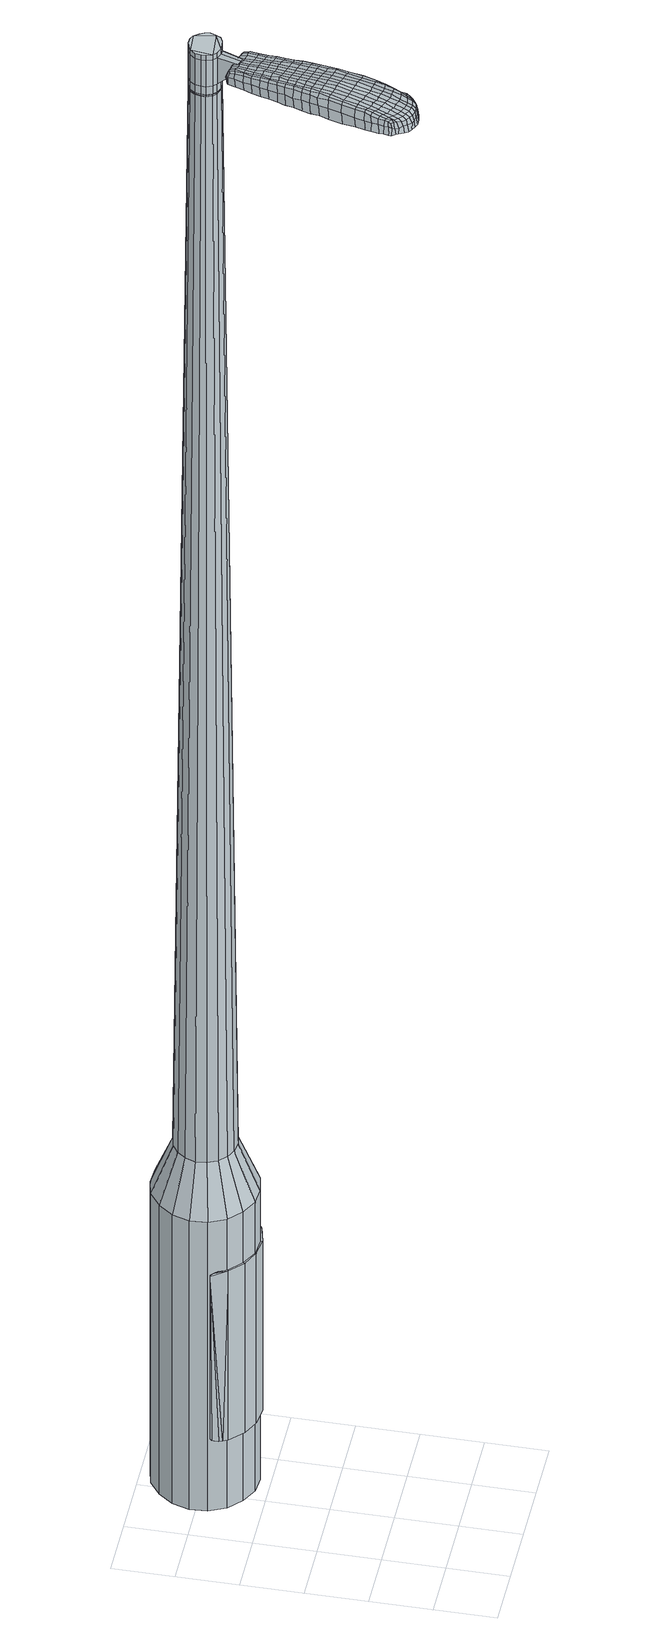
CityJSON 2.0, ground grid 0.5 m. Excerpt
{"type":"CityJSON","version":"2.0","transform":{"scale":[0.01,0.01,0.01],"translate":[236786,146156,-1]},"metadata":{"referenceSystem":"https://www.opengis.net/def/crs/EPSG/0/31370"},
"CityObjects":{
"object1":{"type":"GenericCityObject","attributes":{"cluster":606,"mean_distance_to_centroid":0.202,"new_centroid_x":236786.71,"new_centroid_y":146158.03,"mean_distance_to_camera":11.83,"H1":13.49,"H2":13.72,"Z_final":113.1,"cluster2":-1,"proj_x":236778.35,"proj_y":146155.65,"id_line":84736,"bearing_l":344.13,"distance":8.7,"orientation":"right","G_obj":254.13},"geometry":[{"type":"MultiSurface","lod":"2","boundaries":[[[0,1,2,3]],[[1,4,5,2]],[[4,6,7,5]],[[6,8,9,7]],[[8,10,11,9]],[[10,12,13,11]],[[12,14,15,13]],[[14,16,17,15]],[[16,18,19,17]],[[18,20,21,19]],[[20,22,23,21]],[[22,24,25,23]],[[24,26,27,25]],[[26,28,29,27]],[[28,30,31,29]],[[30,32,33,31]],[[32,34,35,33]],[[34,0,3,35]],[[36,37,38,39]],[[38,40,41,42]],[[41,43,42]],[[42,44,45,46]],[[45,47,46]],[[46,48,49,50]],[[49,51,50]],[[42,46,50,38]],[[50,52,39,38]],[[53,36,39]],[[2,5,7,35]],[[7,9,11,15]],[[11,13,15]],[[15,17,19,23]],[[19,21,23]],[[23,25,27,31]],[[27,29,31]],[[15,23,31,7]],[[31,33,35,7]],[[3,2,35]],[[1,0,54,55]],[[0,34,56,54]],[[34,32,57,56]],[[32,30,58,57]],[[30,28,59,58]],[[28,26,60,59]],[[26,24,61,60]],[[24,22,62,61]],[[22,20,63,62]],[[20,18,64,63]],[[18,16,65,64]],[[16,14,66,65]],[[14,12,67,66]],[[12,10,68,67]],[[10,8,69,68]],[[8,6,70,69]],[[6,4,71,70]],[[4,1,55,71]],[[55,54,72,73]],[[54,56,74,72]],[[56,57,75,74]],[[57,58,76,75]],[[58,59,77,76]],[[59,60,78,77]],[[60,61,79,78]],[[61,62,80,79]],[[62,63,81,80]],[[63,64,82,81]],[[64,65,83,82]],[[65,66,84,83]],[[66,67,85,84]],[[67,68,86,85]],[[68,69,87,86]],[[69,70,88,87]],[[70,71,89,88]],[[71,55,73,89]],[[90,91,92,93]],[[74,94,91,90]],[[75,95,94,74]],[[96,97,95,75]],[[77,98,97,96]],[[99,100,98,77]],[[79,101,100,99]],[[80,102,101,79]],[[103,104,102,80]],[[105,106,104,103]],[[83,107,106,105]],[[84,108,107,83]],[[109,110,108,84]],[[111,112,110,109]],[[113,114,112,111]],[[115,116,114,113]],[[117,118,116,115]],[[93,92,118,117]],[[119,120,121,122]],[[123,119,122,124]],[[125,123,124,126]],[[127,125,126,128]],[[129,127,128,130]],[[131,129,130,132]],[[133,131,132,134]],[[135,133,134,136]],[[137,135,136,138]],[[139,137,138,140]],[[141,139,140,142]],[[143,141,142,144]],[[145,143,144,146]],[[147,145,146,148]],[[149,147,148,150]],[[151,149,150,152]],[[73,72,90,93]],[[72,74,90]],[[76,96,75]],[[76,77,96]],[[78,99,77]],[[78,79,99]],[[81,103,80]],[[81,82,105,103]],[[82,83,105]],[[85,109,84]],[[85,86,111,109]],[[86,87,113,111]],[[87,88,115,113]],[[88,89,117,115]],[[89,73,93,117]],[[153,154,92,91]],[[154,155,118,92]],[[155,156,116,118]],[[156,157,114,116]],[[157,158,112,114]],[[158,159,110,112]],[[159,108,110]],[[160,106,107]],[[160,161,104,106]],[[161,102,104]],[[162,100,101]],[[162,98,100]],[[163,97,98]],[[163,95,97]],[[153,91,94]],[[39,52,151,164]],[[154,153,165,152]],[[53,39,164,120]],[[153,94,121,165]],[[36,53,120,119]],[[94,95,122,121]],[[37,36,119,123]],[[95,163,124,122]],[[38,37,123,125]],[[163,98,126,124]],[[40,38,125,127]],[[98,162,128,126]],[[41,40,127,129]],[[162,101,130,128]],[[43,41,129,131]],[[101,102,132,130]],[[42,43,131,133]],[[102,161,134,132]],[[44,42,133,135]],[[161,160,136,134]],[[45,44,135,137]],[[160,107,138,136]],[[47,45,137,139]],[[107,108,140,138]],[[46,47,139,141]],[[108,159,142,140]],[[48,46,141,143]],[[159,158,144,142]],[[49,48,143,145]],[[158,157,146,144]],[[51,49,145,147]],[[157,156,148,146]],[[50,51,147,149]],[[156,155,150,148]],[[52,50,149,151]],[[155,154,152,150]],[[151,152,166,167]],[[152,165,168,166]],[[165,121,169,168]],[[121,120,170,169]],[[120,164,171,170]],[[164,151,167,171]],[[172,173,174,175]],[[176,172,175,177]],[[172,176,178,179]],[[173,172,179,180]],[[181,182,183,184]],[[185,181,184,186]],[[181,185,187,188]],[[182,181,188,189]],[[190,191,192,193]],[[194,190,193,195]],[[190,194,196,197]],[[191,190,197,198]],[[199,200,201,202]],[[203,199,202,204]],[[199,203,205,206]],[[200,199,206,207]],[[208,209,210,211]],[[212,208,211,213]],[[208,212,214,215]],[[209,208,215,216]],[[217,218,219,220]],[[221,217,220,222]],[[217,221,223,224]],[[218,217,224,225]],[[226,227,228,229]],[[218,226,229,219]],[[226,218,225,230]],[[227,226,230,231]],[[232,233,234,235]],[[227,232,235,228]],[[232,227,231,236]],[[233,232,236,237]],[[238,176,177,239]],[[233,238,239,234]],[[238,233,237,240]],[[176,238,240,178]],[[241,242,243,244]],[[245,241,244,246]],[[241,245,247,248]],[[242,241,248,249]],[[250,251,252,253]],[[242,250,253,243]],[[250,242,249,254]],[[251,250,254,255]],[[256,257,258,259]],[[251,256,259,252]],[[256,251,255,260]],[[257,256,260,261]],[[262,263,264,265]],[[257,262,265,258]],[[262,257,261,266]],[[263,262,266,267]],[[268,173,180,269]],[[263,268,269,264]],[[268,263,267,270]],[[173,268,270,174]],[[271,272,273,274]],[[275,271,274,276]],[[271,275,277,278]],[[272,271,278,279]],[[280,281,282,283]],[[272,280,283,273]],[[280,272,279,284]],[[281,280,284,285]],[[286,287,288,289]],[[281,286,289,282]],[[286,281,285,290]],[[287,286,290,291]],[[292,185,186,293]],[[287,292,293,288]],[[292,287,291,294]],[[185,292,294,187]],[[295,296,297,298]],[[299,295,298,300]],[[295,299,301,302]],[[296,295,302,303]],[[304,305,306,307]],[[296,304,307,297]],[[304,296,303,308]],[[305,304,308,309]],[[310,311,312,313]],[[305,310,313,306]],[[310,305,309,314]],[[311,310,314,315]],[[316,317,318,319]],[[311,316,319,312]],[[316,311,315,320]],[[317,316,320,321]],[[322,182,189,323]],[[317,322,323,318]],[[322,317,321,324]],[[182,322,324,183]],[[325,211,210,326]],[[327,325,326,328]],[[325,327,329,330]],[[211,325,330,213]],[[331,327,328,332]],[[333,331,332,334]],[[331,333,335,336]],[[327,331,336,329]],[[337,333,334,338]],[[339,337,338,340]],[[337,339,341,342]],[[333,337,342,335]],[[343,339,340,344]],[[345,343,344,346]],[[343,345,347,348]],[[339,343,348,341]],[[349,345,346,350]],[[200,349,350,201]],[[349,200,207,351]],[[345,349,351,347]],[[352,353,198,197]],[[354,352,197,196]],[[352,354,355,356]],[[353,352,356,357]],[[358,359,357,356]],[[360,358,356,355]],[[358,360,361,362]],[[359,358,362,363]],[[364,365,363,362]],[[366,364,362,361]],[[364,366,367,368]],[[365,364,368,369]],[[370,371,369,368]],[[372,370,368,367]],[[370,372,205,203]],[[371,370,203,204]],[[373,374,375,376]],[[275,373,376,277]],[[373,275,276,377]],[[374,373,377,378]],[[379,194,195,380]],[[374,379,380,375]],[[379,374,378,381]],[[194,379,381,196]],[[382,383,384,385]],[[221,382,385,223]],[[382,221,222,386]],[[383,382,386,387]],[[388,389,390,391]],[[383,388,391,384]],[[388,383,387,392]],[[389,388,392,393]],[[394,191,198,395]],[[389,394,395,390]],[[394,389,393,396]],[[191,394,396,192]],[[397,398,399,400]],[[179,397,400,180]],[[397,179,178,401]],[[398,397,401,402]],[[403,404,405,406]],[[398,403,406,399]],[[403,398,402,407]],[[404,403,407,408]],[[409,202,201,410]],[[404,409,410,405]],[[409,404,408,411]],[[202,409,411,204]],[[412,413,414,415]],[[184,412,415,186]],[[412,184,183,416]],[[413,412,416,417]],[[418,206,205,419]],[[413,418,419,414]],[[418,413,417,420]],[[206,418,420,207]],[[421,422,423,424]],[[299,421,424,301]],[[421,299,300,425]],[[422,421,425,426]],[[427,212,213,428]],[[422,427,428,423]],[[427,422,426,429]],[[212,427,429,214]],[[430,431,432,433]],[[245,430,433,247]],[[430,245,246,434]],[[431,430,434,435]],[[436,437,438,439]],[[431,436,439,432]],[[436,431,435,440]],[[437,436,440,441]],[[442,209,216,443]],[[437,442,443,438]],[[442,437,441,444]],[[209,442,444,210]],[[445,446,435,434]],[[244,445,434,246]],[[445,244,243,447]],[[446,445,447,448]],[[449,450,441,440]],[[446,449,440,435]],[[449,446,448,451]],[[450,449,451,452]],[[453,326,210,444]],[[450,453,444,441]],[[453,450,452,454]],[[326,453,454,328]],[[455,456,457,458]],[[302,455,458,303]],[[455,302,301,424]],[[456,455,424,423]],[[459,330,329,460]],[[456,459,460,457]],[[459,456,423,428]],[[330,459,428,213]],[[461,462,448,447]],[[253,461,447,243]],[[461,253,252,463]],[[462,461,463,464]],[[465,466,452,451]],[[462,465,451,448]],[[465,462,464,467]],[[466,465,467,468]],[[469,332,328,454]],[[466,469,454,452]],[[469,466,468,470]],[[332,469,470,334]],[[471,472,473,474]],[[308,471,474,309]],[[471,308,303,458]],[[472,471,458,457]],[[475,336,335,476]],[[472,475,476,473]],[[475,472,457,460]],[[336,475,460,329]],[[477,478,464,463]],[[259,477,463,252]],[[477,259,258,479]],[[478,477,479,480]],[[481,482,468,467]],[[478,481,467,464]],[[481,478,480,483]],[[482,481,483,484]],[[485,338,334,470]],[[482,485,470,468]],[[485,482,484,486]],[[338,485,486,340]],[[487,488,489,490]],[[314,487,490,315]],[[487,314,309,474]],[[488,487,474,473]],[[491,342,341,492]],[[488,491,492,489]],[[491,488,473,476]],[[342,491,476,335]],[[493,494,480,479]],[[265,493,479,258]],[[493,265,264,495]],[[494,493,495,496]],[[497,498,484,483]],[[494,497,483,480]],[[497,494,496,499]],[[498,497,499,500]],[[501,344,340,486]],[[498,501,486,484]],[[501,498,500,502]],[[344,501,502,346]],[[503,504,505,506]],[[320,503,506,321]],[[503,320,315,490]],[[504,503,490,489]],[[507,348,347,508]],[[504,507,508,505]],[[507,504,489,492]],[[348,507,492,341]],[[509,510,496,495]],[[269,509,495,264]],[[509,269,180,400]],[[510,509,400,399]],[[511,512,500,499]],[[510,511,499,496]],[[511,510,399,406]],[[512,511,406,405]],[[513,350,346,502]],[[512,513,502,500]],[[513,512,405,410]],[[350,513,410,201]],[[514,515,417,416]],[[324,514,416,183]],[[514,324,321,506]],[[515,514,506,505]],[[516,351,207,420]],[[515,516,420,417]],[[516,515,505,508]],[[351,516,508,347]],[[517,518,378,377]],[[274,517,377,276]],[[517,274,273,519]],[[518,517,519,520]],[[521,354,196,381]],[[518,521,381,378]],[[521,518,520,522]],[[354,521,522,355]],[[523,524,525,526]],[[224,523,526,225]],[[523,224,223,385]],[[524,523,385,384]],[[527,528,529,530]],[[524,527,530,525]],[[527,524,384,391]],[[528,527,391,390]],[[531,353,357,532]],[[528,531,532,529]],[[531,528,390,395]],[[353,531,395,198]],[[533,534,520,519]],[[283,533,519,273]],[[533,283,282,535]],[[534,533,535,536]],[[537,360,355,522]],[[534,537,522,520]],[[537,534,536,538]],[[360,537,538,361]],[[539,540,541,542]],[[230,539,542,231]],[[539,230,225,526]],[[540,539,526,525]],[[543,544,545,546]],[[540,543,546,541]],[[543,540,525,530]],[[544,543,530,529]],[[547,359,363,548]],[[544,547,548,545]],[[547,544,529,532]],[[359,547,532,357]],[[549,550,536,535]],[[289,549,535,282]],[[549,289,288,551]],[[550,549,551,552]],[[553,366,361,538]],[[550,553,538,536]],[[553,550,552,554]],[[366,553,554,367]],[[555,556,557,558]],[[236,555,558,237]],[[555,236,231,542]],[[556,555,542,541]],[[559,560,561,562]],[[556,559,562,557]],[[559,556,541,546]],[[560,559,546,545]],[[563,365,369,564]],[[560,563,564,561]],[[563,560,545,548]],[[365,563,548,363]],[[565,566,552,551]],[[293,565,551,288]],[[565,293,186,415]],[[566,565,415,414]],[[567,372,367,554]],[[566,567,554,552]],[[567,566,414,419]],[[372,567,419,205]],[[568,569,402,401]],[[240,568,401,178]],[[568,240,237,558]],[[569,568,558,557]],[[570,571,408,407]],[[569,570,407,402]],[[570,569,557,562]],[[571,570,562,561]],[[572,371,204,411]],[[571,572,411,408]],[[572,571,561,564]],[[371,572,564,369]],[[573,574,575,576]],[[576,575,577,578]],[[579,577,575,580]],[[580,575,574,581]],[[582,583,584,585]],[[585,584,586,587]],[[588,586,584,589]],[[589,584,583,590]],[[591,592,593,594]],[[594,593,595,596]],[[597,595,593,598]],[[598,593,592,599]],[[600,601,602,603]],[[603,602,604,605]],[[606,604,602,607]],[[607,602,601,608]],[[609,610,611,612]],[[612,611,613,614]],[[615,613,611,616]],[[616,611,610,617]],[[618,619,620,621]],[[621,620,622,623]],[[624,622,620,625]],[[625,620,619,626]],[[627,628,629,630]],[[630,629,619,618]],[[626,619,629,631]],[[631,629,628,632]],[[633,634,635,636]],[[636,635,628,627]],[[632,628,635,637]],[[637,635,634,638]],[[578,577,639,640]],[[640,639,634,633]],[[638,634,639,641]],[[641,639,577,579]],[[642,643,644,645]],[[645,644,646,647]],[[648,646,644,649]],[[649,644,643,650]],[[651,652,653,654]],[[654,653,643,642]],[[650,643,653,655]],[[655,653,652,656]],[[657,658,659,660]],[[660,659,652,651]],[[656,652,659,661]],[[661,659,658,662]],[[663,664,665,666]],[[666,665,658,657]],[[662,658,665,667]],[[667,665,664,668]],[[581,574,669,670]],[[670,669,664,663]],[[668,664,669,671]],[[671,669,574,573]],[[672,673,674,675]],[[675,674,676,677]],[[678,676,674,679]],[[679,674,673,680]],[[681,682,683,684]],[[684,683,673,672]],[[680,673,683,685]],[[685,683,682,686]],[[687,688,689,690]],[[690,689,682,681]],[[686,682,689,691]],[[691,689,688,692]],[[587,586,693,694]],[[694,693,688,687]],[[692,688,693,695]],[[695,693,586,588]],[[696,697,698,699]],[[699,698,700,701]],[[702,700,698,703]],[[703,698,697,704]],[[705,706,707,708]],[[708,707,697,696]],[[704,697,707,709]],[[709,707,706,710]],[[711,712,713,714]],[[714,713,706,705]],[[710,706,713,715]],[[715,713,712,716]],[[717,718,719,720]],[[720,719,712,711]],[[716,712,719,721]],[[721,719,718,722]],[[590,583,723,724]],[[724,723,718,717]],[[722,718,723,725]],[[725,723,583,582]],[[609,612,726,727]],[[727,726,728,729]],[[730,728,726,731]],[[731,726,612,614]],[[729,728,732,733]],[[733,732,734,735]],[[736,734,732,737]],[[737,732,728,730]],[[735,734,738,739]],[[739,738,740,741]],[[742,740,738,743]],[[743,738,734,736]],[[741,740,744,745]],[[745,744,746,747]],[[748,746,744,749]],[[749,744,740,742]],[[747,746,750,751]],[[751,750,601,600]],[[608,601,750,752]],[[752,750,746,748]],[[599,753,754,598]],[[598,754,755,597]],[[756,755,754,757]],[[757,754,753,758]],[[758,759,760,757]],[[757,760,761,756]],[[762,761,760,763]],[[763,760,759,764]],[[764,765,766,763]],[[763,766,767,762]],[[768,767,766,769]],[[769,766,765,770]],[[770,771,772,769]],[[769,772,773,768]],[[606,773,772,604]],[[604,772,771,605]],[[774,775,776,777]],[[777,776,676,678]],[[677,676,776,778]],[[778,776,775,779]],[[596,595,780,781]],[[781,780,775,774]],[[779,775,780,782]],[[782,780,595,597]],[[783,784,785,786]],[[786,785,622,624]],[[623,622,785,787]],[[787,785,784,788]],[[789,790,791,792]],[[792,791,784,783]],[[788,784,791,793]],[[793,791,790,794]],[[599,592,795,796]],[[796,795,790,789]],[[794,790,795,797]],[[797,795,592,591]],[[798,799,800,801]],[[801,800,580,581]],[[579,580,800,802]],[[802,800,799,803]],[[804,805,806,807]],[[807,806,799,798]],[[803,799,806,808]],[[808,806,805,809]],[[600,603,810,811]],[[811,810,805,804]],[[809,805,810,812]],[[812,810,603,605]],[[813,814,815,816]],[[816,815,585,587]],[[582,585,815,817]],[[817,815,814,818]],[[606,607,819,820]],[[820,819,814,813]],[[818,814,819,821]],[[821,819,607,608]],[[822,823,700,824]],[[824,700,702]],[[701,700,823,825]],[[614,613,826,827]],[[827,826,823,822]],[[825,823,826,828]],[[828,826,613,615]],[[829,830,831]],[[831,830,646,648]],[[647,646,830,832]],[[832,830,833]],[[834,835,836,837]],[[837,836,830,829]],[[833,830,836,838]],[[838,836,835,839]],[[617,610,840,841]],[[841,840,835,834]],[[839,835,840,842]],[[842,840,610,609]],[[833,843,844,832]],[[832,844,645,647]],[[642,645,844,845]],[[844,843,845]],[[839,846,847,838]],[[838,847,843,833]],[[845,843,847,848]],[[848,847,846,849]],[[609,727,167,842]],[[842,167,846,839]],[[849,846,167,850]],[[850,167,727,729]],[[851,852,853,854]],[[854,853,703,704]],[[702,703,853,824]],[[824,853,852,822]],[[730,731,855,856]],[[856,855,852,851]],[[822,852,855,827]],[[827,855,731,614]],[[857,858,845]],[[845,858,654,642]],[[651,654,858,859]],[[859,858,857,860]],[[849,861,862,848]],[[848,862,857,845]],[[860,857,862,863]],[[863,862,861,864]],[[729,733,865,850]],[[850,865,861,849]],[[864,861,865,866]],[[866,865,733,735]],[[867,868,869,870]],[[870,869,709,710]],[[704,709,869,854]],[[854,869,868,851]],[[736,737,871,872]],[[872,871,868,867]],[[851,868,871,856]],[[856,871,737,730]],[[860,873,874,859]],[[859,874,660,651]],[[657,660,874,875]],[[875,874,873,876]],[[864,877,878,863]],[[863,878,873,860]],[[876,873,878,879]],[[879,878,877,880]],[[735,739,881,866]],[[866,881,877,864]],[[880,877,881,882]],[[882,881,739,741]],[[883,884,885,886]],[[886,885,715,716]],[[710,715,885,870]],[[870,885,884,867]],[[742,743,887,888]],[[888,887,884,883]],[[867,884,887,872]],[[872,887,743,736]],[[876,889,890,875]],[[875,890,666,657]],[[663,666,890,891]],[[891,890,889,892]],[[880,893,894,879]],[[879,894,889,876]],[[892,889,894,895]],[[895,894,893,896]],[[741,745,897,882]],[[882,897,893,880]],[[896,893,897,898]],[[898,897,745,747]],[[899,900,901,902]],[[902,901,721,722]],[[716,721,901,886]],[[886,901,900,883]],[[748,749,903,904]],[[904,903,900,899]],[[883,900,903,888]],[[888,903,749,742]],[[892,905,906,891]],[[891,906,670,663]],[[581,670,906,801]],[[801,906,905,798]],[[896,907,908,895]],[[895,908,905,892]],[[798,905,908,807]],[[807,908,907,804]],[[747,751,909,898]],[[898,909,907,896]],[[804,907,909,811]],[[811,909,751,600]],[[818,910,911,817]],[[817,911,725,582]],[[722,725,911,902]],[[902,911,910,899]],[[608,752,912,821]],[[821,912,910,818]],[[899,910,912,904]],[[904,912,752,748]],[[779,913,914,778]],[[778,914,675,677]],[[672,675,914,915]],[[915,914,913,916]],[[597,755,917,782]],[[782,917,913,779]],[[916,913,917,918]],[[918,917,755,756]],[[919,920,921,922]],[[922,921,625,626]],[[624,625,921,786]],[[786,921,920,783]],[[923,924,925,926]],[[926,925,920,919]],[[783,920,925,792]],[[792,925,924,789]],[[758,753,927,928]],[[928,927,924,923]],[[789,924,927,796]],[[796,927,753,599]],[[916,929,930,915]],[[915,930,684,672]],[[681,684,930,931]],[[931,930,929,932]],[[756,761,933,918]],[[918,933,929,916]],[[932,929,933,934]],[[934,933,761,762]],[[935,936,937,938]],[[938,937,631,632]],[[626,631,937,922]],[[922,937,936,919]],[[939,940,941,942]],[[942,941,936,935]],[[919,936,941,926]],[[926,941,940,923]],[[764,759,943,944]],[[944,943,940,939]],[[923,940,943,928]],[[928,943,759,758]],[[932,945,946,931]],[[931,946,690,681]],[[687,690,946,947]],[[947,946,945,948]],[[762,767,949,934]],[[934,949,945,932]],[[948,945,949,950]],[[950,949,767,768]],[[951,952,953,954]],[[954,953,637,638]],[[632,637,953,938]],[[938,953,952,935]],[[955,956,957,958]],[[958,957,952,951]],[[935,952,957,942]],[[942,957,956,939]],[[770,765,959,960]],[[960,959,956,955]],[[939,956,959,944]],[[944,959,765,764]],[[948,961,962,947]],[[947,962,694,687]],[[587,694,962,816]],[[816,962,961,813]],[[768,773,963,950]],[[950,963,961,948]],[[813,961,963,820]],[[820,963,773,606]],[[803,964,965,802]],[[802,965,641,579]],[[638,641,965,954]],[[954,965,964,951]],[[809,966,967,808]],[[808,967,964,803]],[[951,964,967,958]],[[958,967,966,955]],[[605,771,968,812]],[[812,968,966,809]],[[955,966,968,960]],[[960,968,771,770]],[[573,576,175,174]],[[576,578,177,175]],[[588,589,188,187]],[[589,590,189,188]],[[591,594,193,192]],[[594,596,195,193]],[[615,616,215,214]],[[616,617,216,215]],[[618,621,220,219]],[[621,623,222,220]],[[627,630,229,228]],[[630,618,219,229]],[[633,636,235,234]],[[636,627,228,235]],[[578,640,239,177]],[[640,633,234,239]],[[648,649,248,247]],[[649,650,249,248]],[[650,655,254,249]],[[655,656,255,254]],[[656,661,260,255]],[[661,662,261,260]],[[662,667,266,261]],[[667,668,267,266]],[[668,671,270,267]],[[671,573,174,270]],[[678,679,278,277]],[[679,680,279,278]],[[680,685,284,279]],[[685,686,285,284]],[[686,691,290,285]],[[691,692,291,290]],[[692,695,294,291]],[[695,588,187,294]],[[696,699,298,297]],[[699,701,300,298]],[[705,708,307,306]],[[708,696,297,307]],[[711,714,313,312]],[[714,705,306,313]],[[717,720,319,318]],[[720,711,312,319]],[[590,724,323,189]],[[724,717,318,323]],[[774,777,376,375]],[[777,678,277,376]],[[596,781,380,195]],[[781,774,375,380]],[[623,787,386,222]],[[787,788,387,386]],[[788,793,392,387]],[[793,794,393,392]],[[794,797,396,393]],[[797,591,192,396]],[[701,425,300]],[[701,825,426,425]],[[825,828,429,426]],[[828,615,214,429]],[[829,831,433,432]],[[831,648,247,433]],[[834,837,439,438]],[[837,829,432,439]],[[617,841,443,216]],[[841,834,438,443]],[[969,970,971,972]],[[973,974,972,971]],[[975,976,977,978]],[[979,980,981,982]],[[970,983,984,971]],[[985,973,971,984]],[[986,975,978,987]],[[988,989,980,979]],[[983,990,991,984]],[[991,992,985,984]],[[993,986,987,994]],[[995,989,988,996]],[[990,997,998,991]],[[998,999,992,991]],[[1000,993,994,1001]],[[1002,995,996,1003]],[[1004,1005,1006,1007]],[[1008,1009,1005,1004]],[[1008,1010,1011,1009]],[[1010,1012,1013,1011]],[[1014,1015,1016,1017]],[[1018,1019,1015,1014]],[[1020,1021,1019,1018]],[[1022,1023,1021,1020]],[[1017,1006,1005,1014]],[[1014,1005,1009,1018]],[[1009,1011,1020,1018]],[[1011,1013,1022,1020]],[[978,977,974,973]],[[987,978,973,985]],[[992,994,987,985]],[[999,1001,994,992]],[[979,982,976,975]],[[988,979,975,986]],[[996,988,986,993]],[[1003,996,993,1000]],[[980,1004,1007,981]],[[989,1008,1004,980]],[[1010,1008,989,995]],[[1012,1010,995,1002]],[[1024,1025,1026,1027]],[[1026,1028,1029,1030]],[[1026,1030,1031,1032]],[[1026,1032,1027]],[[1033,1024,1027,1034]],[[1035,1034,1027,1036]],[[1037,1036,1027]],[[1038,1026,1025,1039]],[[1040,1038,1039,1041]],[[1042,1040,1041,1043]],[[1044,1042,1043,1045]],[[1046,1044,1045,1047]],[[1047,1048,1049,1050]],[[1047,1050,1051,1052]],[[1047,1052,1053,1054]],[[1053,1055,1056,1057]],[[1053,1057,1058,1059]],[[1053,1059,1054]],[[1047,1054,1046]],[[1060,1061,1025,1024]],[[1062,1063,1028,1026]],[[1064,1065,1037,1027]],[[1061,1066,1039,1025]],[[1067,1062,1026,1038]],[[1066,1068,1041,1039]],[[1069,1067,1038,1040]],[[1068,1070,1043,1041]],[[1071,1069,1040,1042]],[[1070,1072,1045,1043]],[[1073,1071,1042,1044]],[[1072,1074,1047,1045]],[[1075,1073,1044,1046]],[[1074,1076,1048,1047]],[[1077,1078,1055,1053]],[[1079,1075,1046,1054]],[[1049,1048,1076,1080]],[[1050,1049,1080,1081]],[[1051,1050,1081,1082]],[[1052,1051,1082,1083]],[[1053,1052,1083,1077]],[[1084,1060,1024,1033]],[[1085,1084,1033,1034]],[[1086,1085,1034,1035]],[[1087,1086,1035,1036]],[[1065,1087,1036,1037]],[[1029,1028,1063,1088]],[[1056,1055,1078,1089]],[[1030,1029,1088,1090]],[[1031,1030,1090,1091]],[[1032,1031,1091,1092]],[[1027,1032,1092,1064]],[[1057,1056,1089,1093]],[[1058,1057,1093,1094]],[[1059,1058,1094,1095]],[[1054,1059,1095,1079]]]}]}
},
"vertices":[
[61,160,384],[48,167,384],[48,167,96],[61,160,96],[37,177,384],[37,177,96],[31,191,384],[31,191,96],[30,205,384],[30,205,96],[34,219,384],[34,219,96],[43,231,384],[43,231,96],[55,240,384],[55,240,96],[69,243,384],[69,243,96],[84,242,384],[84,242,96],[97,235,384],[97,235,96],[107,225,384],[107,225,96],[113,211,384],[113,211,96],[114,197,384],[114,197,96],[110,182,384],[110,182,96],[102,171,384],[102,171,96],[90,162,384],[90,162,96],[75,159,384],[75,159,96],[78,189,1524],[82,191,1524],[84,195,1524],[69,188,1524],[86,200,1524],[85,204,1524],[80,212,1524],[83,208,1524],[76,214,1524],[71,214,1524],[63,211,1524],[67,213,1524],[60,207,1524],[59,202,1524],[61,193,1524],[59,198,1524],[64,190,1524],[73,188,1524],[65,177,429],[58,181,429],[74,176,429],[83,178,429],[90,183,429],[95,190,429],[97,198,429],[97,207,429],[93,215,429],[87,221,429],[79,225,429],[71,226,429],[62,224,429],[55,219,429],[50,212,429],[47,204,429],[48,195,429],[51,187,429],[69,188,1483],[64,190,1483],[73,188,1483],[78,189,1483],[82,191,1483],[84,195,1483],[86,200,1483],[85,204,1483],[83,208,1483],[80,212,1483],[76,214,1483],[71,214,1483],[67,213,1483],[63,211,1483],[60,207,1483],[59,202,1483],[59,198,1483],[61,193,1483],[69,189,1483],[69,189,1485],[65,191,1485],[65,191,1483],[73,188,1485],[78,189,1485],[81,192,1483],[81,192,1485],[84,195,1485],[85,200,1483],[85,200,1485],[85,204,1485],[83,208,1485],[80,211,1483],[80,211,1485],[76,213,1483],[76,213,1485],[71,214,1485],[67,213,1485],[63,210,1483],[63,210,1485],[61,207,1483],[61,207,1485],[60,202,1483],[60,202,1485],[60,198,1483],[60,198,1485],[62,194,1483],[62,194,1485],[78,189,1519],[73,188,1519],[73,188,1493],[78,189,1493],[82,191,1519],[82,191,1493],[84,195,1519],[84,195,1493],[86,200,1519],[86,200,1493],[85,204,1519],[85,204,1493],[83,208,1519],[83,208,1493],[80,212,1519],[80,212,1493],[76,214,1519],[76,214,1493],[71,214,1519],[71,214,1493],[67,213,1519],[67,213,1493],[63,211,1519],[63,211,1493],[60,207,1519],[60,207,1493],[59,202,1519],[59,202,1493],[59,198,1519],[59,198,1493],[61,193,1519],[61,193,1493],[64,190,1519],[64,190,1493],[69,188,1485],[64,190,1485],[61,193,1485],[59,198,1485],[59,202,1485],[60,207,1485],[63,211,1485],[76,214,1485],[80,212,1485],[86,200,1485],[82,191,1485],[69,188,1519],[69,188,1493],[60,171,1513],[60,171,1518],[64,170,1513],[67,169,1513],[67,169,1518],[64,170,1518],[24,104,1519],[27,111,1518],[25,110,1509],[23,103,1510],[22,96,1519],[20,95,1510],[24,96,1526],[26,105,1525],[28,111,1525],[61,93,1519],[63,100,1518],[62,102,1525],[60,95,1525],[59,85,1519],[58,86,1526],[60,83,1510],[63,92,1510],[64,99,1509],[25,28,1519],[21,29,1519],[21,28,1513],[24,27,1513],[29,28,1519],[29,27,1513],[29,29,1524],[25,29,1524],[21,30,1524],[45,99,1530],[47,106,1529],[44,107,1529],[42,100,1530],[42,90,1531],[39,91,1531],[46,89,1530],[48,98,1530],[50,105,1529],[67,177,1512],[64,177,1512],[64,176,1517],[66,175,1517],[69,176,1512],[69,175,1517],[70,175,1506],[66,176,1506],[64,176,1506],[10,47,1519],[10,50,1519],[9,50,1512],[8,46,1512],[10,44,1518],[8,44,1512],[10,45,1522],[11,47,1523],[11,50,1524],[11,55,1519],[12,60,1519],[10,60,1512],[9,54,1512],[12,55,1524],[13,61,1525],[13,66,1519],[15,74,1519],[14,73,1511],[12,65,1511],[15,66,1526],[17,74,1526],[19,85,1519],[17,84,1510],[20,85,1526],[49,174,1513],[46,167,1513],[48,167,1518],[50,174,1517],[51,179,1512],[51,178,1516],[50,179,1506],[47,173,1507],[45,166,1507],[44,160,1514],[41,153,1515],[43,153,1520],[45,160,1519],[42,159,1507],[40,152,1507],[39,146,1515],[36,138,1516],[38,139,1522],[40,146,1521],[37,145,1508],[35,138,1508],[34,132,1517],[31,125,1517],[33,125,1524],[35,132,1523],[32,131,1508],[30,124,1509],[29,118,1518],[31,118,1524],[27,117,1509],[44,36,1519],[45,39,1519],[44,40,1524],[43,37,1523],[43,34,1518],[42,35,1522],[43,33,1512],[45,35,1512],[46,38,1512],[47,44,1519],[49,49,1519],[48,50,1525],[46,45,1524],[48,42,1512],[50,48,1512],[51,55,1519],[53,62,1519],[52,64,1526],[50,56,1526],[52,53,1511],[54,61,1511],[56,74,1519],[55,75,1526],[57,72,1510],[78,165,1513],[76,158,1513],[77,157,1507],[79,164,1507],[79,171,1512],[79,170,1506],[78,170,1516],[77,166,1517],[75,159,1518],[75,151,1514],[73,143,1515],[74,142,1507],[75,149,1507],[74,152,1519],[72,145,1520],[71,136,1515],[70,129,1516],[71,127,1508],[72,135,1508],[70,137,1521],[69,130,1522],[68,122,1517],[66,114,1517],[68,113,1509],[69,120,1508],[67,123,1523],[65,116,1524],[65,107,1518],[66,106,1509],[64,109,1524],[65,170,1519],[62,171,1519],[63,163,1520],[60,164,1520],[66,162,1520],[67,169,1519],[61,156,1522],[58,157,1522],[59,149,1523],[56,149,1523],[62,148,1523],[64,155,1521],[57,142,1524],[54,142,1524],[55,134,1525],[52,135,1525],[58,133,1525],[60,141,1524],[53,127,1526],[50,128,1526],[51,120,1527],[48,121,1527],[54,119,1527],[56,126,1526],[49,113,1528],[46,114,1528],[52,112,1528],[26,32,1527],[22,33,1527],[30,32,1526],[31,36,1527],[27,36,1528],[23,37,1528],[29,42,1529],[25,44,1529],[33,42,1528],[35,49,1530],[31,49,1530],[27,51,1530],[33,57,1531],[29,58,1531],[37,56,1530],[39,65,1531],[35,65,1531],[32,66,1531],[39,78,1531],[35,79,1531],[43,77,1531],[41,32,1518],[38,31,1519],[39,30,1513],[42,31,1513],[41,34,1523],[38,32,1523],[34,29,1519],[34,28,1513],[34,30,1524],[10,42,1518],[11,39,1518],[12,41,1523],[11,43,1523],[9,41,1513],[10,39,1513],[13,36,1519],[15,33,1519],[15,34,1524],[13,37,1523],[12,35,1513],[14,32,1513],[18,30,1519],[18,32,1524],[17,30,1513],[28,104,1528],[30,104,1528],[32,111,1528],[30,111,1527],[25,96,1528],[27,95,1529],[32,103,1529],[35,102,1530],[37,109,1529],[34,110,1528],[30,94,1529],[33,93,1530],[38,101,1530],[41,108,1529],[36,92,1531],[59,95,1528],[57,96,1529],[54,87,1529],[57,87,1528],[61,102,1527],[58,103,1528],[53,97,1529],[50,88,1530],[54,104,1528],[78,173,1512],[76,174,1512],[75,173,1517],[77,172,1517],[79,172,1506],[77,173,1506],[73,175,1512],[72,174,1517],[73,174,1506],[52,181,1512],[54,180,1512],[53,180,1506],[51,180,1506],[53,179,1517],[54,179,1517],[56,180,1512],[59,179,1512],[58,178,1506],[56,179,1506],[56,178,1517],[59,178,1517],[61,178,1512],[61,177,1506],[61,177,1517],[51,174,1519],[53,174,1519],[49,167,1520],[50,167,1520],[55,173,1519],[57,172,1519],[53,166,1520],[55,165,1520],[60,172,1519],[58,165,1520],[76,167,1519],[74,168,1519],[72,160,1520],[74,160,1520],[71,168,1519],[69,161,1520],[46,160,1521],[48,159,1521],[44,153,1522],[46,152,1522],[50,159,1521],[53,158,1521],[48,152,1522],[51,151,1523],[56,157,1522],[53,150,1523],[72,152,1521],[70,153,1521],[69,146,1522],[71,145,1522],[67,154,1521],[65,147,1522],[42,146,1523],[43,145,1523],[39,139,1524],[41,138,1524],[46,145,1523],[49,144,1524],[44,138,1525],[46,137,1525],[51,143,1524],[49,136,1525],[69,138,1523],[67,139,1523],[65,131,1524],[67,131,1524],[63,140,1524],[62,132,1525],[37,132,1525],[39,131,1525],[35,125,1526],[36,124,1526],[41,131,1526],[44,130,1526],[39,124,1527],[42,123,1527],[47,129,1526],[45,122,1527],[66,124,1525],[63,124,1525],[62,117,1526],[64,116,1526],[60,125,1526],[58,118,1527],[32,118,1527],[34,117,1527],[37,117,1527],[40,116,1528],[43,115,1528],[62,109,1527],[60,110,1527],[56,111,1528],[41,36,1525],[39,35,1525],[43,39,1526],[40,38,1526],[35,33,1526],[36,37,1527],[12,45,1525],[12,43,1525],[13,47,1526],[12,49,1525],[14,40,1525],[16,37,1526],[17,41,1527],[15,44,1526],[19,35,1526],[20,39,1527],[44,44,1526],[42,43,1527],[46,50,1527],[44,49,1528],[38,42,1528],[40,49,1529],[13,54,1526],[14,52,1527],[16,58,1528],[15,60,1527],[16,49,1527],[19,47,1528],[21,54,1529],[18,56,1528],[22,45,1528],[24,52,1530],[48,56,1528],[46,56,1529],[51,64,1528],[48,64,1529],[42,56,1529],[44,64,1530],[16,66,1528],[18,64,1528],[20,72,1529],[18,73,1528],[20,62,1529],[23,61,1530],[25,69,1530],[22,71,1530],[26,59,1530],[28,68,1531],[54,75,1529],[51,75,1529],[47,76,1530],[22,85,1528],[23,84,1529],[26,82,1530],[29,81,1530],[32,80,1531],[27,109,1509],[29,110,1518],[26,103,1518],[25,103,1509],[24,95,1519],[22,94,1510],[25,96,1525],[28,104,1525],[30,111,1525],[60,102,1525],[61,101,1518],[60,94,1518],[58,95,1525],[57,85,1519],[56,87,1525],[59,84,1510],[61,92,1509],[62,99,1509],[22,30,1513],[22,31,1519],[25,30,1519],[25,29,1513],[29,30,1519],[29,29,1513],[29,31,1524],[25,31,1524],[22,32,1524],[44,106,1528],[47,106,1528],[45,99,1529],[42,99,1529],[42,90,1529],[39,91,1529],[46,89,1529],[48,98,1529],[50,105,1528],[63,174,1516],[63,175,1512],[66,174,1512],[66,174,1516],[69,174,1512],[68,173,1516],[69,173,1506],[66,174,1506],[63,174,1506],[10,49,1512],[12,50,1519],[12,47,1518],[10,46,1512],[11,45,1518],[10,44,1512],[12,45,1522],[13,47,1523],[13,50,1523],[12,59,1512],[14,60,1519],[13,55,1519],[11,54,1512],[14,55,1524],[15,60,1525],[15,72,1511],[17,73,1519],[15,66,1519],[14,65,1511],[17,66,1525],[19,74,1526],[20,84,1519],[19,83,1510],[22,85,1526],[49,166,1518],[48,166,1513],[50,173,1513],[52,173,1517],[52,178,1512],[53,177,1515],[51,177,1506],[49,172,1506],[47,165,1507],[44,152,1520],[43,152,1514],[46,159,1514],[47,159,1519],[44,158,1507],[41,151,1507],[40,138,1522],[38,138,1516],[41,145,1515],[42,145,1521],[39,144,1508],[36,137,1508],[35,124,1523],[33,124,1517],[36,131,1516],[37,131,1522],[34,130,1508],[31,123,1508],[31,117,1517],[33,117,1524],[29,116,1509],[42,41,1523],[43,40,1519],[42,37,1518],[41,38,1523],[41,35,1518],[40,36,1522],[42,34,1512],[43,36,1512],[44,39,1512],[46,51,1525],[47,50,1519],[45,45,1519],[44,45,1524],[46,43,1512],[48,48,1512],[50,64,1526],[51,63,1519],[49,56,1519],[48,57,1525],[50,54,1511],[52,61,1511],[54,74,1519],[53,75,1526],[55,72,1510],[75,157,1507],[74,158,1513],[76,166,1513],[77,165,1506],[77,171,1512],[77,170,1506],[76,170,1515],[75,166,1517],[73,159,1518],[72,142,1507],[71,144,1514],[73,151,1514],[73,150,1507],[72,152,1519],[70,145,1520],[69,128,1508],[68,129,1516],[69,136,1515],[70,135,1508],[68,138,1521],[67,130,1522],[66,113,1508],[64,115,1517],[66,122,1516],[67,120,1508],[65,123,1522],[63,116,1523],[63,108,1517],[64,106,1509],[62,109,1524],[64,169,1518],[62,170,1518],[63,162,1519],[60,163,1519],[65,162,1519],[67,168,1518],[60,155,1520],[58,156,1520],[58,148,1521],[56,149,1521],[61,147,1521],[63,154,1520],[56,141,1523],[54,142,1523],[54,134,1524],[52,135,1524],[57,133,1524],[59,140,1523],[52,127,1525],[50,128,1525],[50,120,1526],[48,120,1526],[54,119,1526],[56,126,1525],[48,113,1527],[46,113,1527],[52,112,1527],[23,34,1526],[26,33,1526],[30,33,1525],[31,37,1526],[27,37,1526],[24,38,1526],[26,44,1528],[29,43,1528],[33,43,1527],[35,50,1528],[31,50,1529],[28,51,1529],[29,58,1530],[33,57,1530],[37,56,1529],[39,65,1530],[35,65,1530],[32,66,1530],[35,79,1530],[39,78,1530],[42,77,1530],[38,32,1513],[38,33,1518],[40,34,1518],[41,33,1512],[39,35,1523],[37,34,1523],[33,31,1519],[34,30,1513],[33,32,1523],[14,42,1523],[13,40,1518],[12,43,1518],[13,44,1523],[10,42,1512],[12,40,1512],[17,36,1523],[16,35,1519],[14,38,1519],[15,39,1523],[13,37,1513],[16,34,1513],[19,32,1519],[19,34,1524],[19,32,1513],[32,110,1527],[30,103,1527],[29,104,1527],[31,111,1526],[26,96,1527],[28,95,1528],[38,108,1528],[36,101,1528],[33,102,1528],[35,109,1527],[30,94,1528],[33,93,1529],[39,100,1529],[41,107,1528],[36,92,1529],[54,87,1528],[56,96,1527],[57,95,1527],[55,87,1527],[59,102,1526],[58,103,1527],[52,97,1528],[50,88,1528],[54,104,1527],[75,171,1516],[76,172,1512],[76,171,1516],[76,171,1506],[72,173,1512],[72,172,1516],[73,172,1506],[52,177,1506],[53,178,1512],[52,178,1506],[53,177,1516],[54,177,1516],[58,176,1506],[58,177,1512],[56,177,1512],[55,177,1506],[56,176,1516],[58,176,1516],[61,176,1512],[60,175,1506],[61,175,1516],[53,173,1518],[52,173,1518],[50,166,1519],[57,171,1518],[55,172,1518],[53,165,1519],[55,165,1519],[58,164,1519],[72,160,1519],[74,167,1518],[75,166,1518],[73,160,1519],[71,168,1518],[69,161,1519],[48,159,1520],[47,159,1520],[45,152,1521],[46,152,1521],[53,158,1520],[50,158,1520],[48,151,1521],[51,150,1521],[55,157,1520],[53,150,1521],[68,145,1521],[70,153,1520],[71,152,1520],[69,145,1521],[67,153,1520],[65,146,1521],[44,145,1522],[43,145,1522],[40,138,1523],[41,138,1523],[49,143,1522],[46,144,1522],[44,137,1523],[46,136,1524],[51,143,1523],[49,135,1524],[65,131,1523],[66,138,1522],[68,138,1522],[66,131,1523],[63,139,1522],[61,132,1523],[39,131,1524],[38,131,1524],[36,124,1525],[37,124,1525],[44,129,1525],[41,130,1524],[39,123,1525],[42,122,1526],[47,128,1525],[45,121,1526],[61,117,1525],[63,124,1524],[64,123,1524],[63,116,1525],[59,125,1524],[58,118,1525],[34,117,1526],[33,117,1526],[40,115,1527],[37,116,1526],[43,114,1527],[59,110,1526],[61,109,1526],[56,111,1526],[38,36,1524],[40,37,1524],[41,40,1525],[39,39,1525],[34,34,1525],[35,38,1525],[14,47,1525],[14,44,1524],[13,46,1524],[14,49,1525],[18,42,1526],[17,38,1525],[15,41,1524],[16,44,1525],[20,36,1525],[21,40,1526],[41,44,1526],[43,45,1526],[45,51,1526],[43,50,1527],[37,43,1526],[39,50,1527],[17,58,1527],[16,52,1526],[15,54,1526],[16,60,1526],[21,54,1528],[20,48,1527],[17,50,1526],[19,56,1527],[22,46,1527],[24,52,1528],[45,56,1527],[47,57,1527],[49,64,1527],[47,64,1528],[41,56,1528],[43,64,1529],[21,72,1528],[18,64,1527],[18,65,1527],[20,73,1527],[26,69,1529],[23,61,1529],[21,63,1528],[23,71,1528],[26,59,1529],[29,68,1530],[51,76,1528],[52,76,1528],[47,76,1529],[24,84,1528],[23,84,1528],[29,81,1529],[26,82,1529],[32,80,1530],[51,178,1508],[58,176,1508],[48,145,1509],[40,147,1509],[41,124,1510],[33,127,1510],[30,86,1512],[21,89,1512],[26,106,1511],[35,104,1511],[25,69,1513],[22,56,1514],[13,58,1514],[16,72,1513],[64,174,1508],[55,143,1509],[50,122,1510],[39,84,1512],[44,101,1511],[34,67,1513],[30,54,1514],[71,172,1508],[63,141,1509],[58,120,1510],[48,81,1512],[53,99,1511],[39,51,1514],[43,64,1513],[77,170,1508],[71,138,1509],[66,117,1510],[57,79,1512],[62,96,1511],[47,49,1514],[52,61,1513],[18,43,1514],[18,38,1514],[12,40,1514],[10,45,1514],[26,41,1514],[25,36,1514],[35,38,1514],[32,34,1514],[43,36,1514],[39,32,1514],[20,33,1515],[22,29,1515],[21,29,1515],[15,34,1515],[24,32,1515],[23,29,1515],[28,30,1515],[24,28,1515],[32,29,1515],[25,28,1515],[105,172,334],[102,169,334],[102,169,165],[111,180,171],[105,172,165],[107,175,165],[108,177,166],[110,179,167],[110,180,169],[107,175,334],[108,177,333],[110,179,332],[110,180,331],[111,180,328],[90,161,165],[90,161,334],[75,157,165],[75,157,334],[60,159,165],[60,159,334],[47,165,165],[47,165,334],[36,176,165],[36,176,334],[34,180,334],[33,183,334],[32,186,333],[31,188,332],[30,189,331],[30,189,328],[34,180,165],[30,189,171],[30,189,169],[31,188,167],[32,186,166],[33,183,165],[102,174,334],[100,171,334],[100,171,165],[102,174,165],[108,182,171],[108,182,328],[88,163,334],[88,163,165],[75,160,334],[75,160,165],[61,162,334],[61,162,165],[48,168,334],[48,168,165],[39,177,334],[39,177,165],[37,181,334],[33,190,328],[33,190,171],[37,181,165],[35,184,334],[34,187,333],[33,189,332],[33,190,331],[104,177,334],[106,179,333],[107,181,332],[108,182,331],[104,177,165],[33,190,169],[106,179,166],[107,181,167],[108,182,169],[33,189,167],[34,187,166],[35,184,165]
]}
